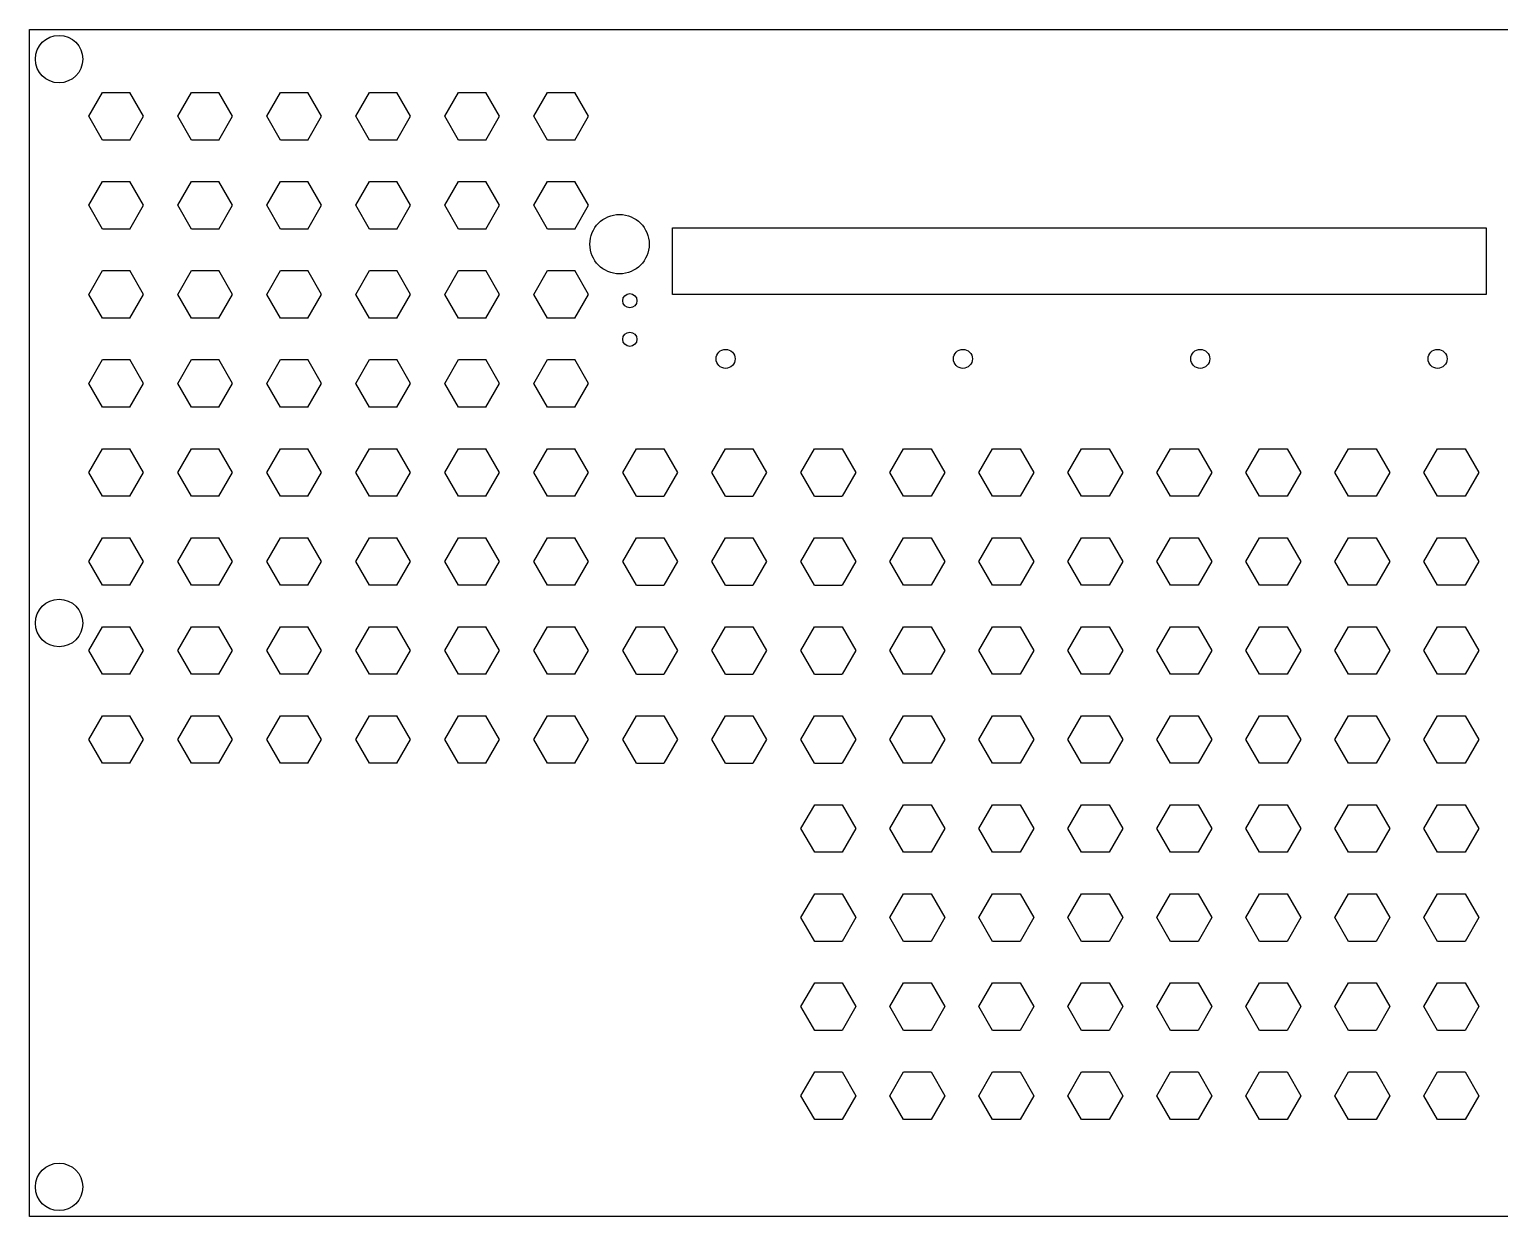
# Model space of a CAD drawing. Header units: millimetres. Extents: x -200 to 200, y -348 to -148.
# Drawn here: x -200 to 47.8, y -348.1 to -148.2 of the extents above; entities that cross this region are included whole.
import ezdxf

# ---------------------------------------------------------------- set-up
doc = ezdxf.new("R2010")
doc.units = ezdxf.units.MM
doc.layers.add('Shape2DView', color=7, linetype='CONTINUOUS')

msp = doc.modelspace()

# ---------------------------------------------------------------- linework, layer by layer
at = {"layer": 'Shape2DView'}
for p, q in [((-200, -348.15), (-200, -148.15)), ((-200, -148.15), (200, -148.15)), ((-189.984, -162.785), (-187.674, -158.785)), ((-187.674, -158.785), (-183.055, -158.785)), ((-180.745, -162.785), (-183.055, -158.785)), ((-174.984, -162.785), (-172.674, -158.785)), ((-172.674, -158.785), (-168.055, -158.785)), ((-165.745, -162.785), (-168.055, -158.785)), ((-159.984, -162.785), (-157.674, -158.785)), ((-157.674, -158.785), (-153.055, -158.785)), ((-150.745, -162.785), (-153.055, -158.785)), ((-144.984, -162.785), (-142.674, -158.785)), ((-142.674, -158.785), (-138.055, -158.785)), ((-135.745, -162.785), (-138.055, -158.785)), ((-129.984, -162.785), (-127.674, -158.785)), ((-127.674, -158.785), (-123.055, -158.785)), ((-120.745, -162.785), (-123.055, -158.785)), ((-114.984, -162.785), (-112.674, -158.785)), ((-112.674, -158.785), (-108.055, -158.785)), ((-105.745, -162.785), (-108.055, -158.785)), ((-187.674, -166.785), (-189.984, -162.785)), ((-183.055, -166.785), (-180.745, -162.785)), ((-172.674, -166.785), (-174.984, -162.785)), ((-168.055, -166.785), (-165.745, -162.785)), ((-157.674, -166.785), (-159.984, -162.785)), ((-153.055, -166.785), (-150.745, -162.785)), ((-142.674, -166.785), (-144.984, -162.785)), ((-138.055, -166.785), (-135.745, -162.785)), ((-127.674, -166.785), (-129.984, -162.785)), ((-123.055, -166.785), (-120.745, -162.785)), ((-112.674, -166.785), (-114.984, -162.785)), ((-108.055, -166.785), (-105.745, -162.785)), ((-183.055, -166.785), (-187.674, -166.785)), ((-168.055, -166.785), (-172.674, -166.785)), ((-153.055, -166.785), (-157.674, -166.785)), ((-138.055, -166.785), (-142.674, -166.785)), ((-123.055, -166.785), (-127.674, -166.785)), ((-108.055, -166.785), (-112.674, -166.785)), ((-189.984, -177.785), (-187.674, -173.785)), ((-187.674, -173.785), (-183.055, -173.785)), ((-180.745, -177.785), (-183.055, -173.785)), ((-174.984, -177.785), (-172.674, -173.785)), ((-172.674, -173.785), (-168.055, -173.785)), ((-165.745, -177.785), (-168.055, -173.785)), ((-159.984, -177.785), (-157.674, -173.785)), ((-157.674, -173.785), (-153.055, -173.785)), ((-150.745, -177.785), (-153.055, -173.785)), ((-144.984, -177.785), (-142.674, -173.785)), ((-142.674, -173.785), (-138.055, -173.785)), ((-135.745, -177.785), (-138.055, -173.785)), ((-129.984, -177.785), (-127.674, -173.785)), ((-127.674, -173.785), (-123.055, -173.785)), ((-120.745, -177.785), (-123.055, -173.785)), ((-114.984, -177.785), (-112.674, -173.785)), ((-112.674, -173.785), (-108.055, -173.785)), ((-105.745, -177.785), (-108.055, -173.785)), ((-187.674, -181.785), (-189.984, -177.785)), ((-183.055, -181.785), (-180.745, -177.785)), ((-172.674, -181.785), (-174.984, -177.785)), ((-168.055, -181.785), (-165.745, -177.785)), ((-157.674, -181.785), (-159.984, -177.785)), ((-153.055, -181.785), (-150.745, -177.785)), ((-142.674, -181.785), (-144.984, -177.785)), ((-138.055, -181.785), (-135.745, -177.785)), ((-127.674, -181.785), (-129.984, -177.785)), ((-123.055, -181.785), (-120.745, -177.785)), ((-112.674, -181.785), (-114.984, -177.785)), ((-108.055, -181.785), (-105.745, -177.785)), ((-183.055, -181.785), (-187.674, -181.785)), ((-168.055, -181.785), (-172.674, -181.785)), ((-153.055, -181.785), (-157.674, -181.785)), ((-138.055, -181.785), (-142.674, -181.785)), ((-123.055, -181.785), (-127.674, -181.785)), ((-108.055, -181.785), (-112.674, -181.785)), ((-91.622, -192.79), (-91.622, -181.578)), ((-91.622, -181.578), (45.541, -181.578)), ((45.541, -181.578), (45.541, -192.79)), ((-189.984, -192.785), (-187.674, -188.785)), ((-187.674, -188.785), (-183.055, -188.785)), ((-180.745, -192.785), (-183.055, -188.785)), ((-174.984, -192.785), (-172.674, -188.785)), ((-172.674, -188.785), (-168.055, -188.785)), ((-165.745, -192.785), (-168.055, -188.785)), ((-159.984, -192.785), (-157.674, -188.785)), ((-157.674, -188.785), (-153.055, -188.785)), ((-150.745, -192.785), (-153.055, -188.785)), ((-144.984, -192.785), (-142.674, -188.785)), ((-142.674, -188.785), (-138.055, -188.785)), ((-135.745, -192.785), (-138.055, -188.785)), ((-129.984, -192.785), (-127.674, -188.785)), ((-127.674, -188.785), (-123.055, -188.785)), ((-120.745, -192.785), (-123.055, -188.785)), ((-114.984, -192.785), (-112.674, -188.785)), ((-112.674, -188.785), (-108.055, -188.785)), ((-105.745, -192.785), (-108.055, -188.785)), ((-187.674, -196.785), (-189.984, -192.785)), ((-183.055, -196.785), (-180.745, -192.785)), ((-172.674, -196.785), (-174.984, -192.785)), ((-168.055, -196.785), (-165.745, -192.785)), ((-157.674, -196.785), (-159.984, -192.785)), ((-153.055, -196.785), (-150.745, -192.785)), ((-142.674, -196.785), (-144.984, -192.785)), ((-138.055, -196.785), (-135.745, -192.785)), ((-127.674, -196.785), (-129.984, -192.785)), ((-123.055, -196.785), (-120.745, -192.785)), ((-112.674, -196.785), (-114.984, -192.785)), ((-108.055, -196.785), (-105.745, -192.785)), ((45.541, -192.79), (-91.622, -192.79)), ((-183.055, -196.785), (-187.674, -196.785)), ((-168.055, -196.785), (-172.674, -196.785)), ((-153.055, -196.785), (-157.674, -196.785)), ((-138.055, -196.785), (-142.674, -196.785)), ((-123.055, -196.785), (-127.674, -196.785)), ((-108.055, -196.785), (-112.674, -196.785)), ((-189.984, -207.785), (-187.674, -203.785)), ((-187.674, -203.785), (-183.055, -203.785)), ((-180.745, -207.785), (-183.055, -203.785)), ((-174.984, -207.785), (-172.674, -203.785)), ((-172.674, -203.785), (-168.055, -203.785)), ((-165.745, -207.785), (-168.055, -203.785)), ((-159.984, -207.785), (-157.674, -203.785)), ((-157.674, -203.785), (-153.055, -203.785)), ((-150.745, -207.785), (-153.055, -203.785)), ((-144.984, -207.785), (-142.674, -203.785)), ((-142.674, -203.785), (-138.055, -203.785)), ((-135.745, -207.785), (-138.055, -203.785)), ((-129.984, -207.785), (-127.674, -203.785)), ((-127.674, -203.785), (-123.055, -203.785)), ((-120.745, -207.785), (-123.055, -203.785)), ((-114.984, -207.785), (-112.674, -203.785)), ((-112.674, -203.785), (-108.055, -203.785)), ((-105.745, -207.785), (-108.055, -203.785)), ((-187.674, -211.785), (-189.984, -207.785)), ((-183.055, -211.785), (-180.745, -207.785)), ((-172.674, -211.785), (-174.984, -207.785)), ((-168.055, -211.785), (-165.745, -207.785)), ((-157.674, -211.785), (-159.984, -207.785)), ((-153.055, -211.785), (-150.745, -207.785)), ((-142.674, -211.785), (-144.984, -207.785)), ((-138.055, -211.785), (-135.745, -207.785)), ((-127.674, -211.785), (-129.984, -207.785)), ((-123.055, -211.785), (-120.745, -207.785)), ((-112.674, -211.785), (-114.984, -207.785)), ((-108.055, -211.785), (-105.745, -207.785)), ((-183.055, -211.785), (-187.674, -211.785)), ((-168.055, -211.785), (-172.674, -211.785)), ((-153.055, -211.785), (-157.674, -211.785)), ((-138.055, -211.785), (-142.674, -211.785)), ((-123.055, -211.785), (-127.674, -211.785)), ((-108.055, -211.785), (-112.674, -211.785)), ((-189.984, -222.785), (-187.674, -218.785)), ((-187.674, -218.785), (-183.055, -218.785)), ((-180.745, -222.785), (-183.055, -218.785)), ((-174.984, -222.785), (-172.674, -218.785)), ((-172.674, -218.785), (-168.055, -218.785)), ((-165.745, -222.785), (-168.055, -218.785)), ((-159.984, -222.785), (-157.674, -218.785)), ((-157.674, -218.785), (-153.055, -218.785)), ((-150.745, -222.785), (-153.055, -218.785)), ((-144.984, -222.785), (-142.674, -218.785)), ((-142.674, -218.785), (-138.055, -218.785)), ((-135.745, -222.785), (-138.055, -218.785)), ((-129.984, -222.785), (-127.674, -218.785)), ((-127.674, -218.785), (-123.055, -218.785)), ((-120.745, -222.785), (-123.055, -218.785)), ((-114.984, -222.785), (-112.674, -218.785)), ((-112.674, -218.785), (-108.055, -218.785)), ((-105.745, -222.785), (-108.055, -218.785)), ((-99.9844, -222.785), (-97.6746, -218.785)), ((-97.6746, -218.785), (-93.0556, -218.785)), ((-93.0556, -218.785), (-90.7458, -222.785)), ((-84.9844, -222.785), (-82.6746, -218.785)), ((-82.6746, -218.785), (-78.0556, -218.785)), ((-78.0556, -218.785), (-75.7458, -222.785)), ((-69.9844, -222.785), (-67.6746, -218.785)), ((-67.6746, -218.785), (-67.6488, -218.785)), ((-67.6488, -218.785), (-63.0556, -218.785)), ((-63.0556, -218.785), (-63.0298, -218.785)), ((-63.0298, -218.785), (-60.72, -222.785)), ((-54.9586, -222.785), (-52.6488, -218.785)), ((-52.6488, -218.785), (-48.0298, -218.785)), ((-48.0298, -218.785), (-45.72, -222.785)), ((-39.9586, -222.785), (-37.6488, -218.785)), ((-37.6488, -218.785), (-33.0298, -218.785)), ((-33.0298, -218.785), (-30.72, -222.785)), ((-24.9586, -222.785), (-22.6488, -218.785)), ((-22.6488, -218.785), (-18.0298, -218.785)), ((-18.0298, -218.785), (-15.72, -222.785)), ((-9.9586, -222.785), (-7.6488, -218.785)), ((-7.6488, -218.785), (-3.0298, -218.785)), ((-3.0298, -218.785), (-0.72, -222.785)), ((5.0414, -222.785), (7.3512, -218.785)), ((7.3512, -218.785), (11.9702, -218.785)), ((11.9702, -218.785), (14.28, -222.785)), ((20.0414, -222.785), (22.3512, -218.785)), ((22.3512, -218.785), (26.9702, -218.785)), ((26.9702, -218.785), (29.28, -222.785)), ((35.0414, -222.785), (37.3512, -218.785)), ((37.3512, -218.785), (41.9702, -218.785)), ((41.9702, -218.785), (44.28, -222.785)), ((-187.674, -226.785), (-189.984, -222.785)), ((-183.055, -226.785), (-180.745, -222.785)), ((-172.674, -226.785), (-174.984, -222.785)), ((-168.055, -226.785), (-165.745, -222.785)), ((-157.674, -226.785), (-159.984, -222.785)), ((-153.055, -226.785), (-150.745, -222.785)), ((-142.674, -226.785), (-144.984, -222.785)), ((-138.055, -226.785), (-135.745, -222.785)), ((-127.674, -226.785), (-129.984, -222.785)), ((-123.055, -226.785), (-120.745, -222.785)), ((-112.674, -226.785), (-114.984, -222.785)), ((-108.055, -226.785), (-105.745, -222.785)), ((-97.6746, -226.785), (-99.9844, -222.785)), ((-90.7458, -222.785), (-93.0556, -226.785)), ((-82.6746, -226.785), (-84.9844, -222.785)), ((-75.7458, -222.785), (-78.0556, -226.785)), ((-67.6746, -226.785), (-69.9844, -222.785)), ((-60.72, -222.785), (-63.0298, -226.785)), ((-52.6488, -226.785), (-54.9586, -222.785)), ((-45.72, -222.785), (-48.0298, -226.785)), ((-37.6488, -226.785), (-39.9586, -222.785)), ((-30.72, -222.785), (-33.0298, -226.785)), ((-22.6488, -226.785), (-24.9586, -222.785)), ((-15.72, -222.785), (-18.0298, -226.785)), ((-7.6488, -226.785), (-9.9586, -222.785)), ((-0.72, -222.785), (-3.0298, -226.785)), ((7.3512, -226.785), (5.0414, -222.785)), ((14.28, -222.785), (11.9702, -226.785)), ((22.3512, -226.785), (20.0414, -222.785)), ((29.28, -222.785), (26.9702, -226.785)), ((37.3512, -226.785), (35.0414, -222.785)), ((44.28, -222.785), (41.9702, -226.785)), ((-183.055, -226.785), (-187.674, -226.785)), ((-168.055, -226.785), (-172.674, -226.785)), ((-153.055, -226.785), (-157.674, -226.785)), ((-138.055, -226.785), (-142.674, -226.785)), ((-123.055, -226.785), (-127.674, -226.785)), ((-108.055, -226.785), (-112.674, -226.785)), ((-97.6746, -226.785), (-93.0556, -226.785)), ((-82.6746, -226.785), (-78.0556, -226.785)), ((-67.6746, -226.785), (-67.6488, -226.785)), ((-67.6488, -226.785), (-63.0556, -226.785)), ((-63.0298, -226.785), (-63.0556, -226.785)), ((-48.0298, -226.785), (-52.6488, -226.785)), ((-33.0298, -226.785), (-37.6488, -226.785)), ((-18.0298, -226.785), (-22.6488, -226.785)), ((-3.0298, -226.785), (-7.6488, -226.785)), ((11.9702, -226.785), (7.3512, -226.785)), ((26.9702, -226.785), (22.3512, -226.785)), ((41.9702, -226.785), (37.3512, -226.785)), ((-189.984, -237.785), (-187.674, -233.785)), ((-187.674, -233.785), (-183.055, -233.785)), ((-180.745, -237.785), (-183.055, -233.785)), ((-174.984, -237.785), (-172.674, -233.785)), ((-172.674, -233.785), (-168.055, -233.785)), ((-165.745, -237.785), (-168.055, -233.785)), ((-159.984, -237.785), (-157.674, -233.785)), ((-157.674, -233.785), (-153.055, -233.785)), ((-150.745, -237.785), (-153.055, -233.785)), ((-144.984, -237.785), (-142.674, -233.785)), ((-142.674, -233.785), (-138.055, -233.785)), ((-135.745, -237.785), (-138.055, -233.785)), ((-129.984, -237.785), (-127.674, -233.785)), ((-127.674, -233.785), (-123.055, -233.785)), ((-120.745, -237.785), (-123.055, -233.785)), ((-114.984, -237.785), (-112.674, -233.785)), ((-112.674, -233.785), (-108.055, -233.785)), ((-105.745, -237.785), (-108.055, -233.785)), ((-99.9844, -237.785), (-97.6746, -233.785)), ((-97.6746, -233.785), (-93.0556, -233.785)), ((-93.0556, -233.785), (-90.7458, -237.785)), ((-84.9844, -237.785), (-82.6746, -233.785)), ((-82.6746, -233.785), (-78.0556, -233.785)), ((-78.0556, -233.785), (-75.7458, -237.785)), ((-69.9844, -237.785), (-67.6746, -233.785)), ((-67.6746, -233.785), (-67.6488, -233.785)), ((-67.6488, -233.785), (-63.0556, -233.785)), ((-63.0556, -233.785), (-63.0298, -233.785)), ((-63.0298, -233.785), (-60.72, -237.785)), ((-54.9586, -237.785), (-52.6488, -233.785)), ((-52.6488, -233.785), (-48.0298, -233.785)), ((-48.0298, -233.785), (-45.72, -237.785)), ((-39.9586, -237.785), (-37.6488, -233.785)), ((-37.6488, -233.785), (-33.0298, -233.785)), ((-33.0298, -233.785), (-30.72, -237.785)), ((-24.9586, -237.785), (-22.6488, -233.785)), ((-22.6488, -233.785), (-18.0298, -233.785)), ((-18.0298, -233.785), (-15.72, -237.785)), ((-9.9586, -237.785), (-7.6488, -233.785)), ((-7.6488, -233.785), (-3.0298, -233.785)), ((-3.0298, -233.785), (-0.72, -237.785)), ((5.0414, -237.785), (7.3512, -233.785)), ((7.3512, -233.785), (11.9702, -233.785)), ((11.9702, -233.785), (14.28, -237.785)), ((20.0414, -237.785), (22.3512, -233.785)), ((22.3512, -233.785), (26.9702, -233.785)), ((26.9702, -233.785), (29.28, -237.785)), ((35.0414, -237.785), (37.3512, -233.785)), ((37.3512, -233.785), (41.9702, -233.785)), ((41.9702, -233.785), (44.28, -237.785)), ((-187.674, -241.785), (-189.984, -237.785)), ((-183.055, -241.785), (-180.745, -237.785)), ((-172.674, -241.785), (-174.984, -237.785)), ((-168.055, -241.785), (-165.745, -237.785)), ((-157.674, -241.785), (-159.984, -237.785)), ((-153.055, -241.785), (-150.745, -237.785)), ((-142.674, -241.785), (-144.984, -237.785)), ((-138.055, -241.785), (-135.745, -237.785)), ((-127.674, -241.785), (-129.984, -237.785)), ((-123.055, -241.785), (-120.745, -237.785)), ((-112.674, -241.785), (-114.984, -237.785)), ((-108.055, -241.785), (-105.745, -237.785)), ((-97.6746, -241.785), (-99.9844, -237.785)), ((-90.7458, -237.785), (-93.0556, -241.785)), ((-82.6746, -241.785), (-84.9844, -237.785)), ((-75.7458, -237.785), (-78.0556, -241.785)), ((-67.6746, -241.785), (-69.9844, -237.785)), ((-60.72, -237.785), (-63.0298, -241.785)), ((-52.6488, -241.785), (-54.9586, -237.785)), ((-45.72, -237.785), (-48.0298, -241.785)), ((-37.6488, -241.785), (-39.9586, -237.785)), ((-30.72, -237.785), (-33.0298, -241.785)), ((-22.6488, -241.785), (-24.9586, -237.785)), ((-15.72, -237.785), (-18.0298, -241.785)), ((-7.6488, -241.785), (-9.9586, -237.785)), ((-0.72, -237.785), (-3.0298, -241.785)), ((7.3512, -241.785), (5.0414, -237.785)), ((14.28, -237.785), (11.9702, -241.785)), ((22.3512, -241.785), (20.0414, -237.785)), ((29.28, -237.785), (26.9702, -241.785)), ((37.3512, -241.785), (35.0414, -237.785)), ((44.28, -237.785), (41.9702, -241.785)), ((-183.055, -241.785), (-187.674, -241.785)), ((-168.055, -241.785), (-172.674, -241.785)), ((-153.055, -241.785), (-157.674, -241.785)), ((-138.055, -241.785), (-142.674, -241.785)), ((-123.055, -241.785), (-127.674, -241.785)), ((-108.055, -241.785), (-112.674, -241.785)), ((-97.6746, -241.785), (-93.0556, -241.785)), ((-82.6746, -241.785), (-78.0556, -241.785)), ((-67.6746, -241.785), (-67.6488, -241.785)), ((-67.6488, -241.785), (-63.0556, -241.785)), ((-63.0298, -241.785), (-63.0556, -241.785)), ((-48.0298, -241.785), (-52.6488, -241.785)), ((-33.0298, -241.785), (-37.6488, -241.785)), ((-18.0298, -241.785), (-22.6488, -241.785)), ((-3.0298, -241.785), (-7.6488, -241.785)), ((11.9702, -241.785), (7.3512, -241.785)), ((26.9702, -241.785), (22.3512, -241.785)), ((41.9702, -241.785), (37.3512, -241.785)), ((-189.984, -252.785), (-187.674, -248.785)), ((-187.674, -248.785), (-183.055, -248.785)), ((-180.745, -252.785), (-183.055, -248.785)), ((-174.984, -252.785), (-172.674, -248.785)), ((-172.674, -248.785), (-168.055, -248.785)), ((-165.745, -252.785), (-168.055, -248.785)), ((-159.984, -252.785), (-157.674, -248.785)), ((-157.674, -248.785), (-153.055, -248.785)), ((-150.745, -252.785), (-153.055, -248.785)), ((-144.984, -252.785), (-142.674, -248.785)), ((-142.674, -248.785), (-138.055, -248.785)), ((-135.745, -252.785), (-138.055, -248.785)), ((-129.984, -252.785), (-127.674, -248.785)), ((-127.674, -248.785), (-123.055, -248.785)), ((-120.745, -252.785), (-123.055, -248.785)), ((-114.984, -252.785), (-112.674, -248.785)), ((-112.674, -248.785), (-108.055, -248.785)), ((-105.745, -252.785), (-108.055, -248.785)), ((-99.9844, -252.785), (-97.6746, -248.785)), ((-97.6746, -248.785), (-93.0556, -248.785)), ((-93.0556, -248.785), (-90.7458, -252.785)), ((-84.9844, -252.785), (-82.6746, -248.785)), ((-82.6746, -248.785), (-78.0556, -248.785)), ((-78.0556, -248.785), (-75.7458, -252.785)), ((-69.9844, -252.785), (-67.6746, -248.785)), ((-67.6746, -248.785), (-67.6488, -248.785)), ((-67.6488, -248.785), (-63.0556, -248.785)), ((-63.0556, -248.785), (-63.0298, -248.785)), ((-63.0298, -248.785), (-60.72, -252.785)), ((-54.9586, -252.785), (-52.6488, -248.785)), ((-52.6488, -248.785), (-48.0298, -248.785)), ((-48.0298, -248.785), (-45.72, -252.785)), ((-39.9586, -252.785), (-37.6488, -248.785)), ((-37.6488, -248.785), (-33.0298, -248.785)), ((-33.0298, -248.785), (-30.72, -252.785)), ((-24.9586, -252.785), (-22.6488, -248.785)), ((-22.6488, -248.785), (-18.0298, -248.785)), ((-18.0298, -248.785), (-15.72, -252.785)), ((-9.9586, -252.785), (-7.6488, -248.785)), ((-7.6488, -248.785), (-3.0298, -248.785)), ((-3.0298, -248.785), (-0.72, -252.785)), ((5.0414, -252.785), (7.3512, -248.785)), ((7.3512, -248.785), (11.9702, -248.785)), ((11.9702, -248.785), (14.28, -252.785)), ((20.0414, -252.785), (22.3512, -248.785)), ((22.3512, -248.785), (26.9702, -248.785)), ((26.9702, -248.785), (29.28, -252.785)), ((35.0414, -252.785), (37.3512, -248.785)), ((37.3512, -248.785), (41.9702, -248.785)), ((41.9702, -248.785), (44.28, -252.785)), ((-187.674, -256.785), (-189.984, -252.785)), ((-183.055, -256.785), (-180.745, -252.785)), ((-172.674, -256.785), (-174.984, -252.785)), ((-168.055, -256.785), (-165.745, -252.785)), ((-157.674, -256.785), (-159.984, -252.785)), ((-153.055, -256.785), (-150.745, -252.785)), ((-142.674, -256.785), (-144.984, -252.785)), ((-138.055, -256.785), (-135.745, -252.785)), ((-127.674, -256.785), (-129.984, -252.785)), ((-123.055, -256.785), (-120.745, -252.785)), ((-112.674, -256.785), (-114.984, -252.785)), ((-108.055, -256.785), (-105.745, -252.785)), ((-97.6746, -256.785), (-99.9844, -252.785)), ((-90.7458, -252.785), (-93.0556, -256.785)), ((-82.6746, -256.785), (-84.9844, -252.785)), ((-75.7458, -252.785), (-78.0556, -256.785)), ((-67.6746, -256.785), (-69.9844, -252.785)), ((-60.72, -252.785), (-63.0298, -256.785)), ((-52.6488, -256.785), (-54.9586, -252.785)), ((-45.72, -252.785), (-48.0298, -256.785)), ((-37.6488, -256.785), (-39.9586, -252.785)), ((-30.72, -252.785), (-33.0298, -256.785)), ((-22.6488, -256.785), (-24.9586, -252.785)), ((-15.72, -252.785), (-18.0298, -256.785)), ((-7.6488, -256.785), (-9.9586, -252.785)), ((-0.72, -252.785), (-3.0298, -256.785)), ((7.3512, -256.785), (5.0414, -252.785)), ((14.28, -252.785), (11.9702, -256.785)), ((22.3512, -256.785), (20.0414, -252.785)), ((29.28, -252.785), (26.9702, -256.785)), ((37.3512, -256.785), (35.0414, -252.785)), ((44.28, -252.785), (41.9702, -256.785)), ((-183.055, -256.785), (-187.674, -256.785)), ((-168.055, -256.785), (-172.674, -256.785)), ((-153.055, -256.785), (-157.674, -256.785)), ((-138.055, -256.785), (-142.674, -256.785)), ((-123.055, -256.785), (-127.674, -256.785)), ((-108.055, -256.785), (-112.674, -256.785)), ((-97.6746, -256.785), (-93.0556, -256.785)), ((-82.6746, -256.785), (-78.0556, -256.785)), ((-67.6746, -256.785), (-67.6488, -256.785)), ((-67.6488, -256.785), (-63.0556, -256.785)), ((-63.0298, -256.785), (-63.0556, -256.785)), ((-48.0298, -256.785), (-52.6488, -256.785)), ((-33.0298, -256.785), (-37.6488, -256.785)), ((-18.0298, -256.785), (-22.6488, -256.785)), ((-3.0298, -256.785), (-7.6488, -256.785)), ((11.9702, -256.785), (7.3512, -256.785)), ((26.9702, -256.785), (22.3512, -256.785)), ((41.9702, -256.785), (37.3512, -256.785)), ((-189.984, -267.785), (-187.674, -263.785)), ((-187.674, -263.785), (-183.055, -263.785)), ((-180.745, -267.785), (-183.055, -263.785)), ((-174.984, -267.785), (-172.674, -263.785)), ((-172.674, -263.785), (-168.055, -263.785)), ((-165.745, -267.785), (-168.055, -263.785)), ((-159.984, -267.785), (-157.674, -263.785)), ((-157.674, -263.785), (-153.055, -263.785)), ((-150.745, -267.785), (-153.055, -263.785)), ((-144.984, -267.785), (-142.674, -263.785)), ((-142.674, -263.785), (-138.055, -263.785)), ((-135.745, -267.785), (-138.055, -263.785)), ((-129.984, -267.785), (-127.674, -263.785)), ((-127.674, -263.785), (-123.055, -263.785)), ((-120.745, -267.785), (-123.055, -263.785)), ((-114.984, -267.785), (-112.674, -263.785)), ((-112.674, -263.785), (-108.055, -263.785)), ((-105.745, -267.785), (-108.055, -263.785)), ((-99.9844, -267.785), (-97.6746, -263.785)), ((-97.6746, -263.785), (-93.0556, -263.785)), ((-93.0556, -263.785), (-90.7458, -267.785)), ((-84.9844, -267.785), (-82.6746, -263.785)), ((-82.6746, -263.785), (-78.0556, -263.785)), ((-78.0556, -263.785), (-75.7458, -267.785)), ((-69.9844, -267.785), (-67.6746, -263.785)), ((-67.6746, -263.785), (-67.6488, -263.785)), ((-67.6488, -263.785), (-63.0556, -263.785)), ((-63.0556, -263.785), (-63.0298, -263.785)), ((-63.0298, -263.785), (-60.72, -267.785)), ((-54.9586, -267.785), (-52.6488, -263.785)), ((-52.6488, -263.785), (-48.0298, -263.785)), ((-48.0298, -263.785), (-45.72, -267.785)), ((-39.9586, -267.785), (-37.6488, -263.785)), ((-37.6488, -263.785), (-33.0298, -263.785)), ((-33.0298, -263.785), (-30.72, -267.785)), ((-24.9586, -267.785), (-22.6488, -263.785)), ((-22.6488, -263.785), (-18.0298, -263.785)), ((-18.0298, -263.785), (-15.72, -267.785)), ((-9.9586, -267.785), (-7.6488, -263.785)), ((-7.6488, -263.785), (-3.0298, -263.785)), ((-3.0298, -263.785), (-0.72, -267.785)), ((5.0414, -267.785), (7.3512, -263.785)), ((7.3512, -263.785), (11.9702, -263.785)), ((11.9702, -263.785), (14.28, -267.785)), ((20.0414, -267.785), (22.3512, -263.785)), ((22.3512, -263.785), (26.9702, -263.785)), ((26.9702, -263.785), (29.28, -267.785)), ((35.0414, -267.785), (37.3512, -263.785)), ((37.3512, -263.785), (41.9702, -263.785)), ((41.9702, -263.785), (44.28, -267.785)), ((-187.674, -271.785), (-189.984, -267.785)), ((-183.055, -271.785), (-180.745, -267.785)), ((-172.674, -271.785), (-174.984, -267.785)), ((-168.055, -271.785), (-165.745, -267.785)), ((-157.674, -271.785), (-159.984, -267.785)), ((-153.055, -271.785), (-150.745, -267.785)), ((-142.674, -271.785), (-144.984, -267.785)), ((-138.055, -271.785), (-135.745, -267.785)), ((-127.674, -271.785), (-129.984, -267.785)), ((-123.055, -271.785), (-120.745, -267.785)), ((-112.674, -271.785), (-114.984, -267.785)), ((-108.055, -271.785), (-105.745, -267.785)), ((-97.6746, -271.785), (-99.9844, -267.785)), ((-90.7458, -267.785), (-93.0556, -271.785)), ((-82.6746, -271.785), (-84.9844, -267.785)), ((-75.7458, -267.785), (-78.0556, -271.785)), ((-67.6746, -271.785), (-69.9844, -267.785)), ((-60.72, -267.785), (-63.0298, -271.785)), ((-52.6488, -271.785), (-54.9586, -267.785)), ((-45.72, -267.785), (-48.0298, -271.785)), ((-37.6488, -271.785), (-39.9586, -267.785)), ((-30.72, -267.785), (-33.0298, -271.785)), ((-22.6488, -271.785), (-24.9586, -267.785)), ((-15.72, -267.785), (-18.0298, -271.785)), ((-7.6488, -271.785), (-9.9586, -267.785)), ((-0.72, -267.785), (-3.0298, -271.785)), ((7.3512, -271.785), (5.0414, -267.785)), ((14.28, -267.785), (11.9702, -271.785)), ((22.3512, -271.785), (20.0414, -267.785)), ((29.28, -267.785), (26.9702, -271.785)), ((37.3512, -271.785), (35.0414, -267.785)), ((44.28, -267.785), (41.9702, -271.785)), ((-183.055, -271.785), (-187.674, -271.785)), ((-168.055, -271.785), (-172.674, -271.785)), ((-153.055, -271.785), (-157.674, -271.785)), ((-138.055, -271.785), (-142.674, -271.785)), ((-123.055, -271.785), (-127.674, -271.785)), ((-108.055, -271.785), (-112.674, -271.785)), ((-97.6746, -271.785), (-93.0556, -271.785)), ((-82.6746, -271.785), (-78.0556, -271.785)), ((-67.6746, -271.785), (-67.6488, -271.785)), ((-67.6488, -271.785), (-63.0556, -271.785)), ((-63.0298, -271.785), (-63.0556, -271.785)), ((-48.0298, -271.785), (-52.6488, -271.785)), ((-33.0298, -271.785), (-37.6488, -271.785)), ((-18.0298, -271.785), (-22.6488, -271.785)), ((-3.0298, -271.785), (-7.6488, -271.785)), ((11.9702, -271.785), (7.3512, -271.785)), ((26.9702, -271.785), (22.3512, -271.785)), ((41.9702, -271.785), (37.3512, -271.785)), ((-69.9586, -282.785), (-67.6488, -278.785)), ((-67.6488, -278.785), (-63.0298, -278.785)), ((-63.0298, -278.785), (-60.72, -282.785)), ((-54.9586, -282.785), (-52.6488, -278.785)), ((-52.6488, -278.785), (-48.0298, -278.785)), ((-48.0298, -278.785), (-45.72, -282.785)), ((-39.9586, -282.785), (-37.6488, -278.785)), ((-37.6488, -278.785), (-33.0298, -278.785)), ((-33.0298, -278.785), (-30.72, -282.785)), ((-24.9586, -282.785), (-22.6488, -278.785)), ((-22.6488, -278.785), (-18.0298, -278.785)), ((-18.0298, -278.785), (-15.72, -282.785)), ((-9.9586, -282.785), (-7.6488, -278.785)), ((-7.6488, -278.785), (-3.0298, -278.785)), ((-3.0298, -278.785), (-0.72, -282.785)), ((5.0414, -282.785), (7.3512, -278.785)), ((7.3512, -278.785), (11.9702, -278.785)), ((11.9702, -278.785), (14.28, -282.785)), ((20.0414, -282.785), (22.3512, -278.785)), ((22.3512, -278.785), (26.9702, -278.785)), ((26.9702, -278.785), (29.28, -282.785)), ((35.0414, -282.785), (37.3512, -278.785)), ((37.3512, -278.785), (41.9702, -278.785)), ((41.9702, -278.785), (44.28, -282.785)), ((-67.6488, -286.785), (-69.9586, -282.785)), ((-60.72, -282.785), (-63.0298, -286.785)), ((-52.6488, -286.785), (-54.9586, -282.785)), ((-45.72, -282.785), (-48.0298, -286.785)), ((-37.6488, -286.785), (-39.9586, -282.785)), ((-30.72, -282.785), (-33.0298, -286.785)), ((-22.6488, -286.785), (-24.9586, -282.785)), ((-15.72, -282.785), (-18.0298, -286.785)), ((-7.6488, -286.785), (-9.9586, -282.785)), ((-0.72, -282.785), (-3.0298, -286.785)), ((7.3512, -286.785), (5.0414, -282.785)), ((14.28, -282.785), (11.9702, -286.785)), ((22.3512, -286.785), (20.0414, -282.785)), ((29.28, -282.785), (26.9702, -286.785)), ((37.3512, -286.785), (35.0414, -282.785)), ((44.28, -282.785), (41.9702, -286.785)), ((-63.0298, -286.785), (-67.6488, -286.785)), ((-48.0298, -286.785), (-52.6488, -286.785)), ((-33.0298, -286.785), (-37.6488, -286.785)), ((-18.0298, -286.785), (-22.6488, -286.785)), ((-3.0298, -286.785), (-7.6488, -286.785)), ((11.9702, -286.785), (7.3512, -286.785)), ((26.9702, -286.785), (22.3512, -286.785)), ((41.9702, -286.785), (37.3512, -286.785)), ((-69.9586, -297.785), (-67.6488, -293.785)), ((-67.6488, -293.785), (-63.0298, -293.785)), ((-63.0298, -293.785), (-60.72, -297.785)), ((-54.9586, -297.785), (-52.6488, -293.785)), ((-52.6488, -293.785), (-48.0298, -293.785)), ((-48.0298, -293.785), (-45.72, -297.785)), ((-39.9586, -297.785), (-37.6488, -293.785)), ((-37.6488, -293.785), (-33.0298, -293.785)), ((-33.0298, -293.785), (-30.72, -297.785)), ((-24.9586, -297.785), (-22.6488, -293.785)), ((-22.6488, -293.785), (-18.0298, -293.785)), ((-18.0298, -293.785), (-15.72, -297.785)), ((-9.9586, -297.785), (-7.6488, -293.785)), ((-7.6488, -293.785), (-3.0298, -293.785)), ((-3.0298, -293.785), (-0.72, -297.785)), ((5.0414, -297.785), (7.3512, -293.785)), ((7.3512, -293.785), (11.9702, -293.785)), ((11.9702, -293.785), (14.28, -297.785)), ((20.0414, -297.785), (22.3512, -293.785)), ((22.3512, -293.785), (26.9702, -293.785)), ((26.9702, -293.785), (29.28, -297.785)), ((35.0414, -297.785), (37.3512, -293.785)), ((37.3512, -293.785), (41.9702, -293.785)), ((41.9702, -293.785), (44.28, -297.785)), ((-67.6488, -301.785), (-69.9586, -297.785)), ((-60.72, -297.785), (-63.0298, -301.785)), ((-52.6488, -301.785), (-54.9586, -297.785)), ((-45.72, -297.785), (-48.0298, -301.785)), ((-37.6488, -301.785), (-39.9586, -297.785)), ((-30.72, -297.785), (-33.0298, -301.785)), ((-22.6488, -301.785), (-24.9586, -297.785)), ((-15.72, -297.785), (-18.0298, -301.785)), ((-7.6488, -301.785), (-9.9586, -297.785)), ((-0.72, -297.785), (-3.0298, -301.785)), ((7.3512, -301.785), (5.0414, -297.785)), ((14.28, -297.785), (11.9702, -301.785)), ((22.3512, -301.785), (20.0414, -297.785)), ((29.28, -297.785), (26.9702, -301.785)), ((37.3512, -301.785), (35.0414, -297.785)), ((44.28, -297.785), (41.9702, -301.785)), ((-63.0298, -301.785), (-67.6488, -301.785)), ((-48.0298, -301.785), (-52.6488, -301.785)), ((-33.0298, -301.785), (-37.6488, -301.785)), ((-18.0298, -301.785), (-22.6488, -301.785)), ((-3.0298, -301.785), (-7.6488, -301.785)), ((11.9702, -301.785), (7.3512, -301.785)), ((26.9702, -301.785), (22.3512, -301.785)), ((41.9702, -301.785), (37.3512, -301.785)), ((-69.9586, -312.785), (-67.6488, -308.785)), ((-67.6488, -308.785), (-63.0298, -308.785)), ((-63.0298, -308.785), (-60.72, -312.785)), ((-54.9586, -312.785), (-52.6488, -308.785)), ((-52.6488, -308.785), (-48.0298, -308.785)), ((-48.0298, -308.785), (-45.72, -312.785)), ((-39.9586, -312.785), (-37.6488, -308.785)), ((-37.6488, -308.785), (-33.0298, -308.785)), ((-33.0298, -308.785), (-30.72, -312.785)), ((-24.9586, -312.785), (-22.6488, -308.785)), ((-22.6488, -308.785), (-18.0298, -308.785)), ((-18.0298, -308.785), (-15.72, -312.785)), ((-9.9586, -312.785), (-7.6488, -308.785)), ((-7.6488, -308.785), (-3.0298, -308.785)), ((-3.0298, -308.785), (-0.72, -312.785)), ((5.0414, -312.785), (7.3512, -308.785)), ((7.3512, -308.785), (11.9702, -308.785)), ((11.9702, -308.785), (14.28, -312.785)), ((20.0414, -312.785), (22.3512, -308.785)), ((22.3512, -308.785), (26.9702, -308.785)), ((26.9702, -308.785), (29.28, -312.785)), ((35.0414, -312.785), (37.3512, -308.785)), ((37.3512, -308.785), (41.9702, -308.785)), ((41.9702, -308.785), (44.28, -312.785)), ((-67.6488, -316.785), (-69.9586, -312.785)), ((-60.72, -312.785), (-63.0298, -316.785)), ((-52.6488, -316.785), (-54.9586, -312.785)), ((-45.72, -312.785), (-48.0298, -316.785)), ((-37.6488, -316.785), (-39.9586, -312.785)), ((-30.72, -312.785), (-33.0298, -316.785)), ((-22.6488, -316.785), (-24.9586, -312.785)), ((-15.72, -312.785), (-18.0298, -316.785)), ((-7.6488, -316.785), (-9.9586, -312.785)), ((-0.72, -312.785), (-3.0298, -316.785)), ((7.3512, -316.785), (5.0414, -312.785)), ((14.28, -312.785), (11.9702, -316.785)), ((22.3512, -316.785), (20.0414, -312.785)), ((29.28, -312.785), (26.9702, -316.785)), ((37.3512, -316.785), (35.0414, -312.785)), ((44.28, -312.785), (41.9702, -316.785)), ((-63.0298, -316.785), (-67.6488, -316.785)), ((-48.0298, -316.785), (-52.6488, -316.785)), ((-33.0298, -316.785), (-37.6488, -316.785)), ((-18.0298, -316.785), (-22.6488, -316.785)), ((-3.0298, -316.785), (-7.6488, -316.785)), ((11.9702, -316.785), (7.3512, -316.785)), ((26.9702, -316.785), (22.3512, -316.785)), ((41.9702, -316.785), (37.3512, -316.785)), ((-69.9586, -327.785), (-67.6488, -323.785)), ((-67.6488, -323.785), (-63.0298, -323.785)), ((-63.0298, -323.785), (-60.72, -327.785)), ((-54.9586, -327.785), (-52.6488, -323.785)), ((-52.6488, -323.785), (-48.0298, -323.785)), ((-48.0298, -323.785), (-45.72, -327.785)), ((-39.9586, -327.785), (-37.6488, -323.785)), ((-37.6488, -323.785), (-33.0298, -323.785)), ((-33.0298, -323.785), (-30.72, -327.785)), ((-24.9586, -327.785), (-22.6488, -323.785)), ((-22.6488, -323.785), (-18.0298, -323.785)), ((-18.0298, -323.785), (-15.72, -327.785)), ((-9.9586, -327.785), (-7.6488, -323.785)), ((-7.6488, -323.785), (-3.0298, -323.785)), ((-3.0298, -323.785), (-0.72, -327.785)), ((5.0414, -327.785), (7.3512, -323.785)), ((7.3512, -323.785), (11.9702, -323.785)), ((11.9702, -323.785), (14.28, -327.785)), ((20.0414, -327.785), (22.3512, -323.785)), ((22.3512, -323.785), (26.9702, -323.785)), ((26.9702, -323.785), (29.28, -327.785)), ((35.0414, -327.785), (37.3512, -323.785)), ((37.3512, -323.785), (41.9702, -323.785)), ((41.9702, -323.785), (44.28, -327.785)), ((-67.6488, -331.785), (-69.9586, -327.785)), ((-60.72, -327.785), (-63.0298, -331.785)), ((-52.6488, -331.785), (-54.9586, -327.785)), ((-45.72, -327.785), (-48.0298, -331.785)), ((-37.6488, -331.785), (-39.9586, -327.785)), ((-30.72, -327.785), (-33.0298, -331.785)), ((-22.6488, -331.785), (-24.9586, -327.785)), ((-15.72, -327.785), (-18.0298, -331.785)), ((-7.6488, -331.785), (-9.9586, -327.785)), ((-0.72, -327.785), (-3.0298, -331.785)), ((7.3512, -331.785), (5.0414, -327.785)), ((14.28, -327.785), (11.9702, -331.785)), ((22.3512, -331.785), (20.0414, -327.785)), ((29.28, -327.785), (26.9702, -331.785)), ((37.3512, -331.785), (35.0414, -327.785)), ((44.28, -327.785), (41.9702, -331.785)), ((-63.0298, -331.785), (-67.6488, -331.785)), ((-48.0298, -331.785), (-52.6488, -331.785)), ((-33.0298, -331.785), (-37.6488, -331.785)), ((-18.0298, -331.785), (-22.6488, -331.785)), ((-3.0298, -331.785), (-7.6488, -331.785)), ((11.9702, -331.785), (7.3512, -331.785)), ((26.9702, -331.785), (22.3512, -331.785)), ((41.9702, -331.785), (37.3512, -331.785)), ((200, -348.15), (-200, -348.15))]:
    msp.add_line(p, q, dxfattribs=at)
for centre, radius in [((-195, -153.15), 4), ((-100.541, -184.33), 5), ((-98.8037, -193.863), 1.2), ((-98.8037, -200.35), 1.2), ((-82.657, -203.652), 1.6), ((-42.657, -203.652), 1.6), ((-2.657, -203.652), 1.6), ((37.343, -203.652), 1.6), ((-195, -248.15), 4), ((-195, -343.15), 4)]:
    msp.add_circle(centre, radius, dxfattribs=at)

doc.saveas('drawing.dxf')
